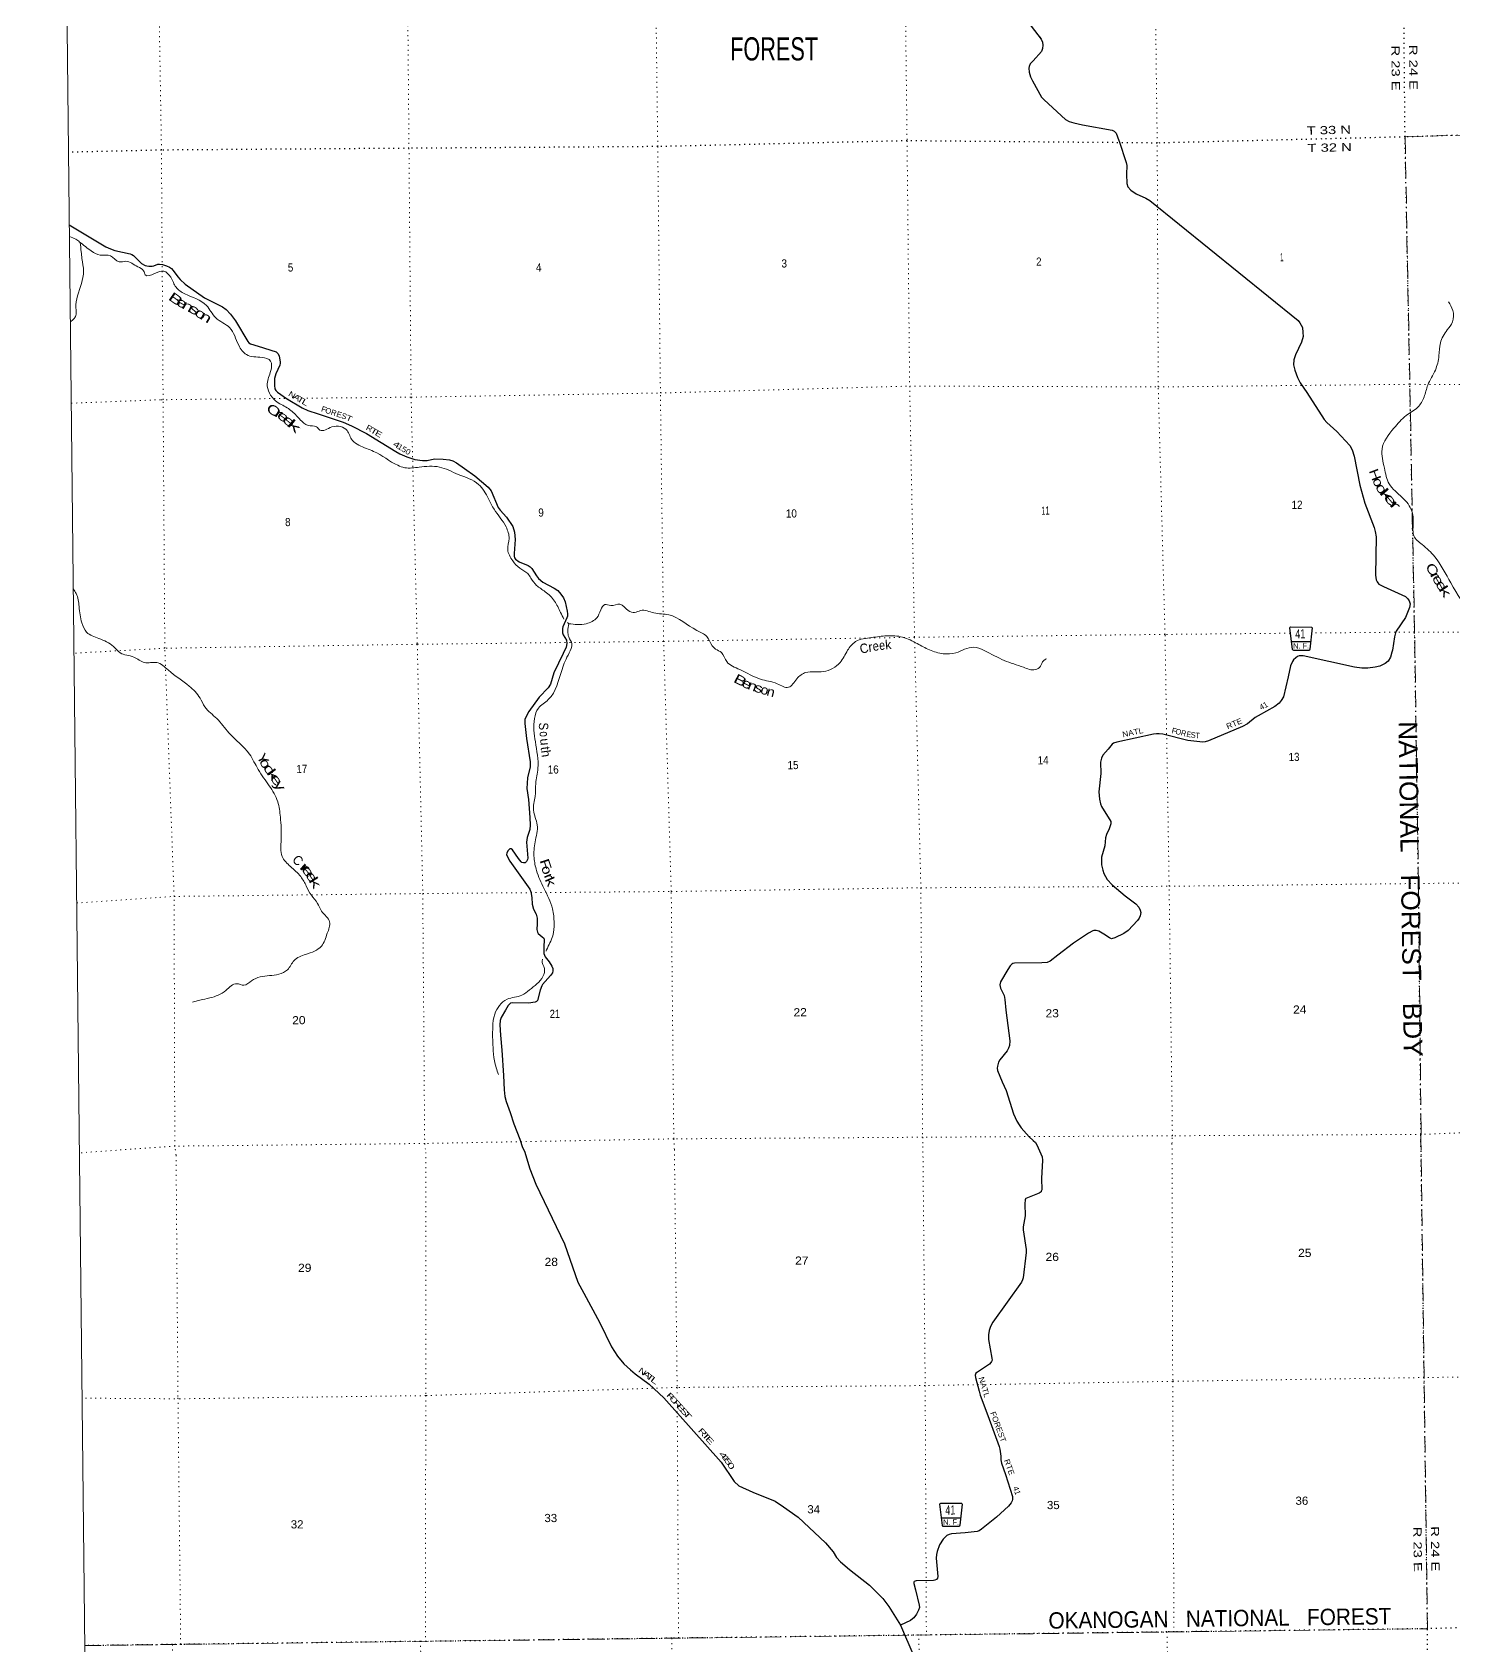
# Model space of a CAD drawing. Header units: feet. Extents: x 244583 to 493183, y 184934 to 372822.
# Drawn here: x 244583 to 275005, y 266349 to 300871 of the extents above; entities that cross this region are included whole.
import ezdxf
from ezdxf.enums import TextEntityAlignment as Align

# ---------------------------------------------------------------- set-up
doc = ezdxf.new("R2010")
doc.units = ezdxf.units.FT
doc.header["$LTSCALE"] = 70
doc.linetypes.add('DOT_DASHED', pattern=[7.7, 5, -1.2, 0.3, -1.2])
doc.linetypes.add('DOTTED', pattern=[1.5, 0.3, -1.2])
for name, color, linetype, lineweight in [('29', 7, 'Continuous', 25), ('30', 7, 'Continuous', 25), ('39', 7, 'Continuous', 13), ('4', 7, 'Continuous', 13), ('44', 7, 'DOT_DASHED', 13), ('6', 7, 'DOTTED', 25), ('7', 7, 'DOTTED', 13)]:
    doc.layers.add(name, color=color, linetype=linetype, lineweight=lineweight)
doc.layers.add('41', color=7, linetype='Continuous')

msp = doc.modelspace()

# ---------------------------------------------------------------- linework, layer by layer
at = {"layer": '29'}
for points in [[(266420.79, 302068.78), (266332.66, 302007.1), (266122.5, 301843.08), (266080.33, 301800.67), (265808.18, 301418.52), (265786.25, 301369.91), (265777.85, 301315.24), (265782.05, 301268.97), (265809.1, 301209.02), (265961.54, 300999.83), (266176.72, 300726.79)], [(266146.37, 300765.3), (266176.72, 300726.79), (266202.36, 300659.12), (266210.77, 300596.04), (266206.56, 300524.54), (266179.58, 300458.94), (266002.35, 300260.1), (265941.77, 300194.37), (265916.55, 300135.49), (265912.68, 300101.19), (265916.55, 300015.63), (265950.17, 299916.79), (265992.41, 299830.52), (266185.55, 299485.69), (266240.26, 299425.88), (266694.13, 299006.22), (266772.86, 298964.68), (266874.86, 298930.52), (267058.21, 298890.03), (267698.38, 298777.88), (267740.69, 298751.77), (267778.52, 298709.72), (267841.27, 298552.18), (267845.39, 298539.99)], [(267845.39, 298539.99), (267998.19, 298087.3), (268009.69, 298022.06), (268000.51, 297835.54), (268009.69, 297635.12), (268029.67, 297566.78), (268093.75, 297492.12), (268206.53, 297413.02), (268413.19, 297323.89), (268500.14, 297272.23), (271674.8, 294703.64), (271712.89, 294656.89), (271767.27, 294552.22), (271778.5, 294446.07), (271779.88, 294358.76), (271748.96, 294241.34), (271615.95, 293967.61), (271581.86, 293859.57), (271573.92, 293753.11), (271605.3, 293640.94), (271662.19, 293483.94), (271721.49, 293367.77), (271863.71, 293162.19), (272229.61, 292588.09), (272287.13, 292521.12), (272503.73, 292326.72), (272782.46, 292026.12), (272830.65, 291940.39), (272872.89, 291798.22), (272998.46, 291182.93), (273104.27, 290796.5), (273299.45, 290274.8), (273326.62, 290190.75), (273342.4, 290077.13), (273333.5, 289252.7), (273347.63, 289156.11), (273364.45, 289116.15), (273379.28, 289091.43), (273402.28, 289065.68), (273499.19, 289009.82), (273972.9, 288800.02), (274024.34, 288746.03), (274053.76, 288703.98), (274070.57, 288640.89), (274061.51, 288565.99), (273971.7, 288350.67), (273776.35, 288056.27), (273755.34, 288022.63), (273741.05, 287936.01), (273691.99, 287649.86), (273680.3, 287608.18)], [(245375.97, 296749.09), (246155.67, 296279.77), (246255.37, 296235.6), (246349.01, 296204.06), (246681.06, 296132.56), (246714.68, 296119.94), (246748.31, 296096.81), (246870.2, 295970.64), (246924.3, 295927.21), (247000.49, 295884.42), (247038.32, 295870.75), (247079.85, 295867.25), (247151.81, 295865.49), (247187.53, 295872.85), (247273.7, 295907.55), (247307.32, 295911.76), (247367.5, 295905.52), (247456.53, 295877.06), (247517.48, 295848.67), (247565.81, 295813.97), (247601.54, 295777.17), (247695.67, 295637.22), (247748.65, 295579.49), (247858.47, 295480.86), (248266.19, 295189.71), (248656.44, 294998.57), (248736.38, 294937.05), (248826.75, 294838.21)], [(248826.75, 294838.21), (248931.07, 294699.81), (249196.62, 294252.54), (249219.74, 294225.2), (249254.78, 294201.64), (249415.84, 294158.03), (249801.93, 294031.19), (249822.88, 294015.96), (249831.29, 294007.55), (249843.9, 293990.73), (249867.01, 293938.16), (249888.03, 293822.49), (249888.02, 293787.8), (249879.98, 293750.38), (249793.46, 293561.73), (249770.26, 293465.72), (249766.13, 293314.64), (249776.64, 293243.14), (249797.13, 293204.92), (249831.28, 293169.53), (250023.02, 293035.08), (250362.98, 292836.22), (250478.03, 292780.17), (250698.68, 292706.83), (251233.99, 292527.82), (251415.85, 292447.17), (251733.06, 292284.83), (252366.02, 291904.36)], [(252366.02, 291904.36), (252450.53, 291853.56), (252599.02, 291784.75), (252771.36, 291727.97), (252932.19, 291708.57), (253031.95, 291711.15), (253193.74, 291741.71), (253380.81, 291736.39), (253511.1, 291719.56), (253582.55, 291698.53), (253662.41, 291660.68), (253832.89, 291538.86), (254052.32, 291380.84), (254341.15, 291141.11), (254402.16, 291057.14), (254557.68, 290703.85), (254594.04, 290646.01), (254730.41, 290494.58), (254866.37, 290294.78), (254906.53, 290173.91), (254915.98, 290018.82), (254893.68, 289717.68), (254893.92, 289662.89), (254906.53, 289625.04), (254927.55, 289595.6), (255000.53, 289542.84), (255193.07, 289464.29), (255242.78, 289435.78), (255272.2, 289397.93), (255374.22, 289242.21), (255419.31, 289183.43), (255507.97, 289108.8), (255754.71, 288980.14), (255831.21, 288924.77), (255896.4, 288851.09), (255953.1, 288769.15), (255986.84, 288683.63), (256032.96, 288483.15), (256037.16, 288428.48), (256035.29, 288381.29), (256024.46, 288342.69), (255940.49, 288150.89), (255930.86, 288112.29), (255928.13, 288080.75), (255932.09, 288024.71), (255945.67, 287978.73), (256016.15, 287864.89), (256024.67, 287790.64), (256011.94, 287717.69), (255946.97, 287575.83), (255746.44, 287166.46), (255675.7, 286924.89), (255627.77, 286847.17), (255430.56, 286641.44), (255208.32, 286337.95), (255150.31, 286233.03), (255125.09, 286165.73), (255121.81, 286084.48), (255162.93, 285759.81), (255242.78, 285259.37), (255239.73, 285152.54), (255180.93, 284916.36), (255171.33, 284693.69), (255202.26, 284457.88), (255229.11, 284072.96)], [(273680.3, 287608.18), (273650.26, 287501.1), (273599.82, 287414.89), (273539.83, 287365.43), (273423.29, 287305.53), (273324.27, 287285.86), (273166.9, 287267.68), (273036.6, 287267.68), (272881.74, 287287.43), (271784.73, 287527.48), (271700.02, 287528.44), (271657.99, 287511.62), (271624.36, 287486.38), (271578.13, 287440.12), (271557.11, 287410.68), (271510.92, 287316.52), (271462.14, 287082.77), (271359.57, 286651.53), (271315.47, 286572.91), (271267.1, 286516.94), (271174.29, 286444.08), (270817.37, 286245.66), (270757.9, 286206.98), (270588.67, 286070.93), (270485.32, 286014.34), (269753.98, 285707.31), (269682.53, 285690.49), (269637.8, 285684.47), (269315.53, 285715.26), (268778.87, 285850.3), (268703.21, 285859.81), (268644.37, 285861.91), (268581.61, 285851.68), (267795.34, 285684.17), (267723.89, 285658.94), (267693.64, 285639.11), (267610.36, 285530.85), (267493.46, 285401.02), (267463.3, 285337.19), (267445.83, 285253.96), (267453.81, 285014.53), (267412.47, 284617.89), (267421.27, 284462.37), (267442.29, 284361.43), (267467.25, 284307.89), (267666.01, 283981.78), (267669.25, 283934.54), (267628.81, 283825.08), (267572.58, 283703.22), (267552.38, 283632.48), (267539.86, 283462.71), (267469.01, 283224), (267463.3, 283139.63), (267467.5, 283059.72), (267492.72, 282946.16), (267517.19, 282869.4), (267589.39, 282746.38), (267694.99, 282627.03), (267975.54, 282393), (268203.51, 282221.24), (268266.09, 282149.15), (268295.51, 282086.06), (268308.54, 282040.29), (268296.9, 281965.25), (268270.29, 281913.62), (268239.65, 281864.12), (268034.92, 281652.86), (267943.84, 281585.75), (267753.31, 281493.04), (267681.85, 281476.21), (267635.81, 281492.22), (267515.91, 281573.83), (267408.66, 281638.14), (267353.7, 281651.64), (267303.58, 281650.75), (267282.56, 281646.55), (267187.78, 281598.33), (266865.61, 281383.33), (266534.9, 281121.62), (266371.46, 280993.87), (266307.45, 280967.3), (266188.8, 280958), (265605.53, 280954.69), (265567.7, 280946.27), (265545.25, 280928.96), (265513.06, 280895.8), (265462.04, 280818.69), (265307.11, 280550.92), (265293.13, 280491.24), (265307.11, 280420.54), (265335.76, 280364.08), (265382.77, 280260.72), (265394.58, 280175.14), (265420.38, 279946.54), (265504.85, 279291.24), (265496.25, 279194.54), (265479.44, 279135.66), (265445.3, 279077.19)], [(255229.11, 284072.96), (255240.94, 283903.41), (255234.37, 283812.56), (255175.53, 283644.33), (255157.98, 283543.31), (255189.68, 283198.09), (255184.08, 283173.19), (255162.92, 283127.01), (255133.5, 283097.57), (255094.04, 283097.37), (255061.64, 283105.94), (255045.23, 283122.8), (254987.79, 283193.65), (254864.33, 283381.89), (254835.08, 283400.39), (254805.66, 283396.18), (254787.97, 283384.54), (254764.12, 283357.53), (254738.41, 283307.86), (254735.16, 283281.27), (254737.14, 283257.67), (254805.79, 283137.65), (255233.86, 282539.09), (255255.39, 282481.41), (255274.33, 282355.43), (255280.6, 282214.34), (255310.82, 282109.14), (255371.07, 281998.84), (255389.88, 281915.73), (255385.84, 281797.98), (255381.48, 281671.79), (255395.98, 281615.06), (255410.9, 281585.57), (255499.16, 281520.38), (255528.59, 281488.83), (255540.89, 281449.88), (255533.68, 281302.5), (255532.79, 281162.88), (255557.06, 281085.88), (255647.3, 280984.9), (255705.12, 280891.6), (255721.93, 280841.13), (255726.64, 280786.75), (255717.73, 280748.6), (255677.4, 280687.97), (255501.85, 280499.27), (255486.56, 280471.01), (255451.39, 280376.26), (255396.09, 280156.34), (255373.08, 280132.45), (255346.92, 280115.99), (255204.07, 280097.91), (254868.71, 280107.21), (254820.26, 280095.9), (254767.83, 280048.33), (254707.99, 279948.13), (254620.72, 279787.57), (254599.71, 279728.68), (254593.22, 279633.03), (254606.52, 279415.99), (254629.48, 279090.56), (254669.64, 278552.28), (254683.77, 278241.91), (254700.59, 278103.12), (254725.81, 277993.76), (254811.25, 277758.34), (254892.07, 277515.93), (255016.11, 277188.69), (255074.66, 277011.69), (255119.37, 276929.75)], [(265445.3, 279077.19), (265290.3, 278883.3), (265263.42, 278835.84), (265239.86, 278748.72), (265235.66, 278706.66), (265243.23, 278653.65), (265338.16, 278411.83), (265423.08, 278228.02), (265585.04, 277733.13), (265655.97, 277575.28), (265704.31, 277492.21), (265746.55, 277433.66), (265920.85, 277235.47), (266006.19, 277160.47), (266056.45, 277113.43), (266081.67, 277067.16)], [(255119.37, 276929.75), (255233.44, 276551.95), (255359.54, 276223.89), (255976.87, 274946.05), (256262.27, 274130.15), (256388.86, 273890.21), (256729.73, 273260.5), (256983.12, 272742.34), (257108.03, 272543.76), (257242.53, 272379.73), (257385.44, 272249.35), (257487.25, 272167.4), (257789.44, 271942.12), (258102.11, 271650.5), (259327.75, 270274.09), (259604.68, 269864.63), (259702.22, 269771.81), (260003.9, 269635.17), (260479.58, 269440.63), (260663.86, 269322.08), (260974.28, 269099.28), (261563.32, 268548.2), (261723.04, 268354.73), (261798.7, 268236.97), (261882.76, 268144.44), (262073.23, 267980.95), (262503.27, 267646.72), (262789.65, 267360.75), (262916.72, 267189.71), (263162.52, 266785.91)], [(266081.67, 277067.16), (266199.35, 276810.6), (266202.85, 276741.63), (266180.91, 276344.37), (266186.74, 276104.02), (266178.34, 276073.53), (266172.03, 276060.91), (266157.32, 276046.19), (266136.27, 276031.41), (265850.17, 275918.43), (265839.99, 275907.4), (265833.68, 275889.52), (265828.63, 275801.25), (265832.11, 275547.42), (265791.65, 275314.37), (265789.41, 275248.59), (265856.8, 274827.54), (265856.83, 274763.99), (265789.55, 274220.85), (265776.94, 274174.59), (265753.47, 274127.78), (265140.45, 273274.58), (265093.93, 273177.81), (265064.51, 273093.69), (265047.7, 273001.16), (265049.71, 272902.51), (265122.7, 272500.6), (265123.36, 272455.45), (265114.95, 272431.26), (265100.24, 272409.18), (265066.89, 272374.86), (264810.22, 272201), (264780.83, 272177.87), (264764.01, 272140.02), (264768.22, 272089.55), (264845.95, 271797.23), (264868.79, 271709.06), (265030.8, 271278.23), (265278.87, 270609.08), (265293.47, 270552.67), (265312.52, 270401.83), (265312.5, 270327.29), (265323.46, 270254.9), (265409.66, 270014.38), (265560.48, 269538.68), (265562.18, 269480.64), (265552.08, 269449.31), (265535.26, 269408.3), (265474.15, 269338.31), (265221.09, 269096.86), (264900.6, 268841.56), (264848.06, 268807.91), (264806.85, 268792.6), (264548.53, 268764.65), (264253.32, 268741.67), (264209.19, 268732.21), (264159.11, 268708.58), (264074.69, 268627.06), (264002.76, 268506.82), (263952.8, 268366.3), (263935.99, 268299), (263929.7, 268219.64), (263966.29, 267827.27), (263957, 267793.25), (263933.88, 267765.91), (263902.36, 267749.09), (263869.85, 267743.25), (263502.35, 267737.88), (263475.75, 267732.27), (263461.03, 267725.96), (263450.53, 267711.24), (263450.17, 267680.7), (263483.28, 267542.16), (263567.94, 267218.99), (263568.21, 267168.68), (263549.3, 267107.7), (263506.46, 267024.66), (263450.53, 266947.88), (263423.21, 266922.64), (263380, 266891.85), (263162.52, 266785.91)], [(263162.52, 266785.91), (263447.02, 266127.17)]]:
    msp.add_lwpolyline(points, dxfattribs=at)
at = {"layer": '30'}
for p, q in [((271540.67, 287835.96), (271945.74, 287835.96)), ((264049.94, 269088.53), (264455.01, 269088.53))]:
    msp.add_line(p, q, dxfattribs=at)
for points in [[(271586.52, 287645.41), (271567.54, 287647.52), (271556.3, 287667.21), (271500.77, 288127.87), (271506.39, 288139.12), (271520.45, 288147.56), (271961.85, 288146.15), (271968.88, 288141.93), (271975.91, 288126.46), (271928.81, 287672.84), (271919.67, 287653.85), (271909.14, 287644.7)], [(264095.79, 268897.98), (264076.81, 268900.09), (264065.57, 268919.78), (264010.04, 269380.44), (264015.66, 269391.69), (264029.72, 269400.13), (264471.12, 269398.72), (264478.15, 269394.5), (264485.18, 269379.03), (264438.08, 268925.41), (264428.94, 268906.42), (264418.41, 268897.27)]]:
    msp.add_lwpolyline(points, close=True, dxfattribs=at)
at = {"layer": '39'}
msp.add_line((256037.55, 288240.98), (256065.27, 288215.95), dxfattribs=at)
for points in [[(245378.66, 296498.64), (245515.21, 296442.65), (245596.82, 296383.21), (245845.87, 296192.83), (246038.97, 296102.65), (246255.25, 296087.51), (246442.84, 295958.88), (246584.02, 295970.97), (246840.11, 295853.39), (246964.49, 295768.3), (247002.09, 295679.97), (247201.58, 295709.03), (247396.72, 295760.24), (247545.99, 295629.05), (247660.06, 295416.59), (247847.83, 295275.84), (248311.76, 295025.88), (248509.34, 294762.08), (248807.13, 294552.19), (249002.31, 294173.24), (249168.7, 293973.63), (249500.73, 293911.65), (249683.52, 293837.48), (249688.46, 293631.56), (249611.68, 293349.76), (249788.49, 292984.69), (250036.91, 292838.74), (250239.26, 292665.88), (250319.2, 292582.18), (250486.55, 292457.31), (250664.64, 292429.52), (250740.33, 292359.9), (250995.84, 292426.1), (251320.03, 292347.86), (251434.04, 292139.43), (251574.86, 292034.37), (251889.7, 291903.49), (252406.81, 291605.81), (252554.93, 291555.38), (252863.72, 291565.78), (253297.83, 291567.85), (253699.88, 291409.92), (254137.03, 291197.96), (254347.38, 290887.89), (254467.65, 290665.41), (254723.4, 290287.31), (254787.49, 290039.81), (254758.53, 289803.11), (254866.92, 289564.31), (255014.59, 289402.8), (255185.84, 289288.08), (255255.85, 289192.12), (255377.2, 289036.31), (255560.84, 288901.56), (255759.53, 288702.4), (255890.24, 288455.83), (255961.38, 288312.86)], [(245611.58, 296369.33), (245630.05, 296175.66), (245646.27, 296028.46), (245680.39, 295758.32), (245554.56, 295233.49), (245517.82, 294976.49), (245516.18, 294806.82), (245470.72, 294737.52), (245398.39, 294672.87)], [(274891.99, 295106.86), (274983.48, 294920.33), (274978.9, 294673.88), (274868.22, 294504.7), (274718.73, 294223.9), (274688.28, 293950.83), (274611.85, 293644.8), (274450.88, 293319.41), (274371.66, 293067.87), (274235.45, 292847.85), (273987.6, 292668.66), (273724.86, 292400.41), (273470.73, 291952.53), (273520.89, 291547.31), (273624.65, 291207.46), (273901.38, 290916.5), (274111.51, 290622.58), (274134.48, 290283.62), (274151.25, 290098.06), (274327.53, 289912.72), (274599.87, 289645.93), (274942.93, 289091.34), (275424.93, 288421.57), (275731.5, 288161.32), (275960.96, 287928.26), (276057.09, 287866.11), (276165.04, 287815.32)], [(245461.44, 288961.58), (245523.73, 288861.38), (245584.2, 288583.53), (245643.69, 288232.97), (245747.47, 288034.49), (246009.84, 287900.85), (246319.2, 287729.5), (246464.51, 287592.2), (246754.52, 287503.38), (246984.4, 287383.42), (247246.88, 287385.09), (247495.52, 287222.98), (247942.57, 286881.91), (248174.39, 286624.65), (248275.98, 286438.26), (248531.94, 286187.39), (248792.74, 285880.05), (249233.32, 285425.79), (249417.69, 285097.18), (249656.86, 284749.14), (249835.37, 284406.31), (249892.5, 284079.94), (249909.46, 283595.49), (249930.68, 283238.33), (250111.45, 283020.74), (250328.54, 282805.68), (250448.56, 282601.37), (250556.31, 282406.99), (250690.03, 282233.17), (250775.17, 282066.75), (250948.08, 281834.91), (250897, 281591.85), (250771.69, 281315.43), (250438.97, 281141.11), (250186.39, 281010.32), (250043.81, 280812.42), (249863.43, 280716.98), (249458.39, 280658.78), (249275.82, 280575.43), (249113.58, 280482.27), (248961.68, 280514.47), (248729.47, 280371.85), (248382.44, 280209.45), (248171.09, 280162.04), (248014.17, 280121.46)], [(256065.26, 288215.87), (256438.82, 288217.16), (256667.19, 288345.59), (256749.66, 288510.33), (256834.87, 288624.62), (256964.39, 288604.23), (257161.84, 288635.28), (257339.48, 288496.41), (257475.34, 288455.91), (257599.94, 288498.05), (257887.36, 288449.59), (258204.98, 288407.6), (258805.37, 288074.74), (259017.22, 287944.43), (259133.11, 287746.13), (259206.82, 287674.46), (259331.09, 287597.45), (259446.89, 287405.2), (259723.88, 287237.43), (260169.04, 287029.62), (260525.82, 286931.64), (260769.2, 286856.3), (260944.31, 287038.5), (261140.3, 287172.53), (261513.55, 287193.94), (261872.27, 287386.8), (262034.15, 287647.58), (262203.15, 287833.73), (262549.21, 287921.4), (262873.79, 287958.28), (263209.4, 287928.67), (263524.36, 287789.71), (263782.67, 287658.03), (264080.67, 287575.38), (264348.95, 287595.31), (264724.87, 287713.69), (264958.09, 287642.25), (265387.16, 287430.17), (265797.12, 287284.47), (266050.24, 287233.5), (266160.28, 287305.74), (266225.21, 287425.8), (266287.28, 287463.03)], [(256065.27, 288215.95), (256045.33, 288056.12), (256065.24, 287933.21), (256134.01, 287782.71), (256072.12, 287589.98), (255921.63, 287238.49), (255625.88, 286592.11), (255416.42, 286411.44), (255332.76, 286188.12), (255349.92, 285689.53), (255406.42, 285122.83), (255358.53, 284797.01), (255344.29, 284520.13), (255310.08, 284226.82), (255391.29, 283910.89), (255343.95, 283546.71), (255322.48, 283209.14), (255376.87, 282933.23), (255533.67, 282555.76), (255717.6, 282116.06), (255750.21, 281809.55), (255723.73, 281540.58), (255590.69, 281239.81), (255578.95, 281212.59)], [(255505.85, 281036.56), (255495.03, 281008.24), (255543.84, 280841.3), (255511.92, 280671.21), (255225.27, 280380.4), (255061.27, 280269.04), (254745.48, 280181.8), (254481.5, 279859), (254438.87, 279589.8), (254445.14, 279147.61), (254475.42, 278863.27), (254558.33, 278569.59)]]:
    msp.add_spline(points, degree=3, dxfattribs=at)
at = {"layer": '4'}
msp.add_lwpolyline([(244583.23, 368785.28), (275154.65, 369142.74), (305725.57, 369542.24), (336295.9, 369983.81), (366865.59, 370467.41), (397437.89, 370993.07), (428002.83, 371560.78), (458570.27, 372170.54), (489136.84, 372822.34), (493183.04, 189004.41), (462363.63, 188347.22), (431543.33, 187732.43), (400722.22, 187160.02), (369900.35, 186630.01), (339077.78, 186142.4), (308254.57, 185697.19), (277430.77, 185294.38), (246606.45, 184933.96)], close=True, dxfattribs=at)
msp.add_lwpolyline([(244583.23, 368785.28), (275154.65, 369142.74), (305725.57, 369542.24), (336295.9, 369983.81), (366865.59, 370467.41), (397437.89, 370993.07), (428002.83, 371560.78), (458570.27, 372170.54), (489136.84, 372822.34), (493183.04, 189004.41), (462363.63, 188347.22), (431543.33, 187732.43), (400722.22, 187160.02), (369900.35, 186630.01), (339077.78, 186142.4), (308254.57, 185697.19), (277430.77, 185294.38), (246606.45, 184933.96)], close=True, dxfattribs=at)
at = {"layer": '44'}
for points in [[(274302.41, 277157.28), (274305.79, 277386.16), (274249.64, 282661.71), (274166.82, 288049.87), (273963.65, 298632.05), (276026.82, 298695.57)], [(245710.47, 266351.72), (274444.77, 266713.21), (274302.41, 277157.28)]]:
    msp.add_lwpolyline(points, dxfattribs=at)
at = {"layer": '6'}
for points in [[(274302.41, 277157.28), (274304.85, 277296.34), (274249.82, 282656.23), (274168.33, 288038.36), (274066.98, 293336.23), (273963.65, 298632.05), (273913.68, 304009.41), (273853.49, 309253.33), (273780.8, 314521.5), (273704.19, 319910.89), (273696.53, 323127.96)], [(276026.82, 298695.57), (273963.65, 298632.05), (268658.92, 298500.9), (263305.22, 298548.8), (257970.1, 298425.3), (252645.86, 298388.79), (247347.89, 298350.64), (245358.87, 298302.9)], [(274481.71, 256434.29), (274472.28, 261430.97), (274444.77, 266713.21), (274372.04, 272087.06), (274302.41, 277157.28)], [(276425.44, 266765.64), (274444.77, 266713.21), (269018.64, 266644.95), (268867.36, 266643.04), (263718.81, 266578.27), (263553, 266576.19), (258432.78, 266511.26), (258271.39, 266509.74), (253021.85, 266440.87), (252889.63, 266442.04), (247760.48, 266377.51), (247582.07, 266375.27), (245710.47, 266351.72)]]:
    msp.add_lwpolyline(points, dxfattribs=at)
at = {"layer": '7'}
msp.add_line((258387.5, 271363.29), (258414.65, 266511.54), dxfattribs=at)
for points in [[(247661.07, 276845.72), (247633.83, 277038.32), (247618.66, 282381.84), (247420.21, 287692.48), (247383.22, 293009.43), (247347.89, 298350.64), (247258.43, 303664.83), (247199.74, 308945.13), (247105.59, 314305.7), (247019.91, 319638.13), (246961.31, 322815.46)], [(252342.14, 322875.77), (252376.66, 319734.01), (252457.57, 314378.95), (252552.8, 309085.04), (252598.11, 303752.04), (252645.86, 298388.79), (252691.05, 293063.88), (252822.53, 287776.53), (252940.54, 282442.54), (252982.01, 277095.36), (253006.78, 276905.68)], [(258325.81, 276966.61), (258313.43, 277194.58), (258258.61, 282487.04), (258095.93, 287838.58), (258026.65, 293153.06), (257970.1, 298425.3), (257901, 303727.66), (257829.99, 309021.92), (257762.37, 314362.68), (257682.37, 319721.43), (257681.47, 322936.9)], [(262982.41, 322998.86), (263015.36, 319852.98), (263100.25, 314433.71), (263145.01, 309139.08), (263242.32, 303841.15), (263305.22, 298548.8), (263361.43, 293300.79), (263465.88, 287926.22), (263600.42, 282566.21), (263639.72, 277229.09), (263644.43, 277028.82)], [(268975.46, 277092.44), (268984.23, 277259.82), (268914.62, 282598.53), (268826.12, 287987.46), (268680.39, 293282.69), (268658.92, 298500.9), (268590.61, 303890.12), (268509.4, 309192.31), (268462.16, 314519.21), (268386.61, 319849.76), (268358.76, 323063)], [(250459.57, 293040.93), (252691.05, 293063.88), (258026.65, 293153.06), (263361.43, 293300.79), (268680.39, 293282.69), (274066.08, 293339.5), (276093.29, 293326.17)], [(245417.94, 292934.72), (247344.86, 293008.89), (250077.86, 293037)], [(271503.42, 288012.97), (268826.12, 287987.46), (263465.88, 287926.22), (258095.93, 287838.58), (252822.53, 287776.53), (247420.21, 287692.48), (245476.79, 287585.65)], [(276158.77, 288037.42), (274168.33, 288038.36), (271978.69, 288017.5)], [(245535.63, 282240.77), (247618.66, 282381.84), (252940.54, 282442.54), (258258.61, 282487.04), (263600.42, 282566.21), (268914.62, 282598.53), (273747.76, 282651.88)], [(273747.76, 282651.88), (274252.68, 282657.45), (276225.08, 282681.55)], [(276290.91, 277364.25), (274304.69, 277290.47), (268984.23, 277259.82), (263639.72, 277229.09), (258313.43, 277194.58), (252982.01, 277095.36), (247639.88, 277038.41), (245594.46, 276894.77)], [(253006.78, 276905.68), (253003.69, 271700.44), (253000.59, 266443.43)], [(258325.81, 276966.61), (258384.63, 271875.35), (258385.72, 271680)], [(263644.43, 277028.82), (263693.1, 271915.71), (263718.81, 266578.27)], [(268975.46, 277092.44), (268990.64, 272006.38), (269018.64, 266644.95)], [(247661.07, 276845.72), (247701.41, 271652.1), (247760.48, 266377.51)], [(276359.22, 272114.65), (274370.91, 272087.06), (268990.64, 272006.38), (265055.17, 271939.02)], [(264835.81, 271935.27), (263693.1, 271915.71), (258384.63, 271875.35), (253003.69, 271700.44), (247738.07, 271632.53), (245652.22, 271645.78)], [(264134.49, 231075.1), (264135.97, 234681.97), (264063.12, 239952.72), (263968.45, 245322.08), (263915.55, 250607.31), (263791.04, 255949.9), (263701.95, 261226.43), (263553, 266576.19)], [(268867.36, 266643.04), (268983.11, 261330.96), (269083.1, 256006.14), (269179.55, 250650.95), (269305.14, 245364.94), (269405.33, 240028), (269473.02, 234702.62), (269474.1, 231138.82)], [(247582.07, 266375.27), (247714.49, 260988.6), (247716.98, 260960.36), (247823.21, 255708.91), (247958.57, 250320.06), (248014.58, 245091.43), (248096.1, 239784.47), (248186.37, 234681.67)], [(253517.6, 234688.08), (253399.83, 239867.17), (253322.31, 245176.22), (253247.08, 250469.15), (253172.06, 255871.16), (253051.81, 261078.48), (252889.63, 266442.04)], [(258271.39, 266509.74), (258342.88, 261178.74), (258479.21, 255869.08), (258577.48, 250526.05), (258633.72, 245283.29), (258736.45, 239914.07), (258842.68, 234700.45)]]:
    msp.add_lwpolyline(points, dxfattribs=at)

# ---------------------------------------------------------------- texts
at = {"layer": '30'}
for s, height, rotation, width, p in [('N', 120, 329.674, 1.25, (250112.89, 293063.6)), ('A', 120, 329.674, 1.4, (250213.26, 293004.9)), ('T', 120, 329.674, 1.55, (250296.33, 292955.75)), ('L', 120, 329.674, 1.55, (250393.84, 292900.82)), ('F', 120, 341.51, 1.15, (250808.16, 292746.85)), ('O', 120, 341.51, 0.95, (250901.04, 292712.97)), ('E', 120, 341.51, 1.05, (251134.07, 292635.76)), ('S', 120, 341.51, 1.05, (251239.28, 292601.29)), ('T', 120, 336.084, 1.35, (251342.57, 292556.25)), ('R', 120, 332.898, 1.15, (251771.47, 292343.81)), ('T', 120, 328.99, 1.55, (251867.03, 292284.7)), ('E', 120, 328.99, 1.35, (251966.3, 292227.13)), ('4', 120, 328.99, 1.55, (252349.18, 291996.15)), ('150', 120, 328.99, 1.1, (252511.99, 291894.58)), ('41', 194, 0.63, 0.75, (271722.74, 287903.58)), ('N. F.', 114.1, 0.63, 0.95, (271740.25, 287684.7)), ('RTE', 120, 22.774, 1.1, (270330.41, 286025.22)), ('NATL', 120, 12.027, 1.1, (268147.12, 285831.79)), ('O', 120, 345.876, 0.85, (269099.04, 285845.74)), ('R', 120, 345.876, 0.9, (269211.49, 285817.39)), ('E', 120, 347.876, 0.95, (269326.43, 285791.1)), ('S', 120, 354.542, 0.8, (269423.99, 285776.12)), ('T', 120, 354.542, 0.95, (269518.9, 285765.02)), ('N', 120, 323.296, 1.4, (257606.31, 272169)), ('A', 120, 323.296, 1.6, (257699.54, 272099.51)), ('T', 120, 323.296, 1.75, (257773.26, 272041.5)), ('L', 120, 323.296, 1.75, (257863.83, 271973.96)), ('NATL', 120, 286.834, 1.1, (264899.26, 271864.52)), ('F', 120, 311.684, 1.8, (258200.75, 271641.82)), ('O', 120, 311.684, 1.5, (258267.79, 271569.7)), ('R', 120, 311.684, 1.55, (258345.11, 271482.87)), ('E', 120, 311.684, 1.7, (258420.87, 271397.79)), ('S', 120, 311.684, 1.7, (258493.17, 271316.59)), ('T', 120, 311.684, 1.9, (258562.4, 271242.03)), ('FOREST', 120, 290.341, 1.05, (265201.83, 271012.23)), ('R', 120, 311.684, 1.55, (258883.88, 270877.83)), ('T', 120, 311.684, 1.9, (258961.21, 270790.98)), ('E', 120, 311.684, 1.7, (259038.22, 270704.49)), ('4', 120, 311.684, 1.95, (259325.53, 270381.86)), ('1', 120, 311.684, 1.2, (259387.83, 270313.44)), ('5', 120, 306.072, 1.75, (259427.1, 270253.07)), ('RTE', 120, 289.717, 1.1, (265437.29, 270150.09)), ('0', 120, 304.072, 1.75, (259488.58, 270165.26)), ('41', 120, 287.591, 0.8, (265598.25, 269651.19)), ('41', 194, 0.63, 0.75, (264232.9, 269156.15)), ('N. F.', 114.1, 0.63, 0.95, (264249.52, 268937.27))]:
    msp.add_text(s, height=height, rotation=rotation, dxfattribs=dict(at, width=width)).set_placement(p, align=Align.CENTER)
for s, rotation, p in [('R', 341.51, (251017.62, 292673.99)), ('41', 29.071, (270966.34, 286408.57)), ('F', 345.876, (269006.42, 285866.51))]:
    msp.add_text(s, height=120, rotation=rotation, dxfattribs=at).set_placement(p, align=Align.CENTER)
at = {"layer": '41'}
for s, rotation, width, p in [('B', 325.054, 1.7, (247598.59, 295079.16)), ('e', 330.7, 1.45, (247737.84, 294996.5)), ('n', 331.406, 1.55, (247866.41, 294922.67)), ('s', 332.116, 1.65, (248001.13, 294854.4)), ('o', 327.082, 1.55, (248131.99, 294766.94)), ('n', 329.376, 1.6, (248252.16, 294693.37)), ('C', 323.089, 1.5, (249684.92, 292705.12)), ('r', 327.92, 1.75, (249811.43, 292632.11)), ('e', 325.599, 1.65, (249901.39, 292567.95)), ('e', 320.612, 1.8, (250015.16, 292476.13)), ('k', 318.379, 2.15, (250123.17, 292373.28)), ('H', 290.372, 1.3, (273228.52, 291370.72)), ('o', 292.335, 1.25, (273294.87, 291207.22)), ('o', 300.255, 1.5, (273373.09, 291056.74)), ('k', 311.616, 2.15, (273494.54, 290908.82)), ('e', 310.394, 1.85, (273578.84, 290808.16)), ('r', 312.61, 2.15, (273680.1, 290689.95)), ('C', 303.349, 1.4, (274460.97, 289324.74)), ('r', 299.199, 1.65, (274525.35, 289206.79)), ('e', 299.199, 1.45, (274585.85, 289104.36)), ('e', 299.373, 1.45, (274658.66, 288983.17)), ('k', 303.719, 1.8, (274737.77, 288854.74)), ('C', 11.788, 0.95, (262405.7, 287592.41)), ('e', 7.87, 0.9, (262647.7, 287641.01)), ('e', 5.087, 0.85, (262778.79, 287657.6)), ('B', 332.697, 1.5, (259691.72, 286916.42)), ('e', 334.697, 1.35, (259834.85, 286844.3)), ('n', 339.475, 1.3, (259965.78, 286792.6)), ('s', 344.139, 1.3, (260100.61, 286745.49)), ('o', 344.139, 1.1, (260233.01, 286702.38)), ('n', 345.15, 1.15, (260367.76, 286663.08)), ('S', 270.644, 0.9, (255426.38, 286019.79)), ('o', 273.298, 0.8, (255443.2, 285849.18)), ('Y', 297.166, 1.25, (249430.75, 285282.68)), ('o', 297.021, 1.4, (249482.05, 285182.61)), ('c', 304.505, 1.85, (249575.46, 285044.2)), ('k', 304.505, 1.85, (249654.43, 284929.33)), ('e', 304.488, 1.65, (249731.07, 284817.71)), ('y', 300.956, 1.6, (249799.5, 284704.94)), ('F', 288.062, 1.5, (255476.14, 283037.51)), ('r', 317.727, 2.15, (250352.53, 282931.49)), ('e', 308.973, 1.8, (250408.85, 282856.77)), ('e', 304.426, 1.65, (250481.19, 282749.17)), ('k', 302.436, 1.75, (250550.78, 282624.66)), ('o', 292.504, 1.25, (255503.52, 282911.8)), ('r', 292.612, 1.4, (255552.89, 282773.07)), ('k', 292.938, 1.45, (255584.35, 282658.65))]:
    msp.add_text(s, height=200, rotation=rotation, dxfattribs=dict(at, width=width)).set_placement(p, align=Align.CENTER)
for s, rotation, p in [('r', 8.23, (262534.46, 287617.85)), ('k', 5.087, (262911.28, 287669.61)), ('u', 275.95, (255457.41, 285678.76)), ('t', 277.398, (255466.72, 285538.6)), ('h', 277.398, (255481.32, 285426.15)), ('C', 316.849, (250200.83, 283080.47))]:
    msp.add_text(s, height=200, rotation=rotation, dxfattribs=at).set_placement(p, align=Align.CENTER)
at = {"layer": '44', "width": 0.7}
msp.add_text('FOREST', height=495.8, dxfattribs=at).set_placement((259519.37, 300268.48))
at = {"layer": '44'}
for s, height, rotation, width, p in [('   NATIONAL   FOREST   BDY', 400, 270.923, 1.05, (273814.88, 286595)), ('OKANOGAN   NATIONAL   FOREST', 350, 0.746, 0.95, (266333.72, 266713))]:
    msp.add_text(s, height=height, rotation=rotation, dxfattribs=dict(at, width=width)).set_placement(p)
at = {"layer": '6', "width": 1.35}
for s, rotation, p in [('R 23 E', 270.532, (273670.46, 300587.96)), ('R 24 E', 270.532, (274050.07, 300600.78)), ('T 33 N', 1.416, (271859.91, 298680.07)), ('T 32 N', 1.416, (271877.81, 298306.11)), ('R 23 E', 270.781, (274140.01, 268894.99)), ('R 24 E', 270.781, (274514.61, 268904.12))]:
    msp.add_text(s, height=175, rotation=rotation, dxfattribs=at).set_placement(p)
at = {"layer": '7'}
for s, width, p in [('5', 0.9, (250054.19, 295751.16)), ('4', 0.9, (255364.81, 295751.13)), ('3', 0.9, (260619.69, 295837.15)), ('2', 0.9, (266069.1, 295875.41)), ('1', 0.45, (271289.55, 295969.03)), ('9', 0.9, (255414.91, 290507.06)), ('11', 0.65, (266180.97, 290547.4)), ('12', 0.9, (271536.28, 290671.18)), ('8', 0.9, (249995.15, 290303.75)), ('10', 0.9, (260713.96, 290486.39)), ('17', 0.9, (250236.58, 285019.83)), ('16', 0.9, (255616.73, 285007.17)), ('15', 0.9, (260749.52, 285102.23)), ('14', 0.9, (266101.96, 285205.42)), ('13', 0.9, (271472.09, 285277.19)), ('22', 1.1, (260876.2, 279813.14)), ('24', 1.1, (271567.96, 279872.15)), ('20', 1.1, (250147.07, 279643.17)), ('21', 0.85, (255660.06, 279780.12)), ('23', 1.1, (266270.16, 279790.91))]:
    msp.add_text(s, height=175, rotation=1, dxfattribs=dict(at, width=width)).set_placement(p)
for s, width, p in [('25', 1.1, (271674.03, 274667.27)), ('29', 1.1, (250271.72, 274347.68)), ('28', 1.1, (255547.87, 274474.93)), ('27', 1.1, (260909.03, 274502.06)), ('26', 1.1, (266269.35, 274581.68)), ('34', 1.05, (261170.55, 269181)), ('35', 1.05, (266298.83, 269272)), ('36', 1.05, (271618.3, 269364.91)), ('32', 1.05, (250115.64, 268858.57)), ('33', 1.05, (255543.88, 268994.25))]:
    msp.add_text(s, height=175, dxfattribs=dict(at, width=width)).set_placement(p)

doc.saveas('drawing.dxf')
